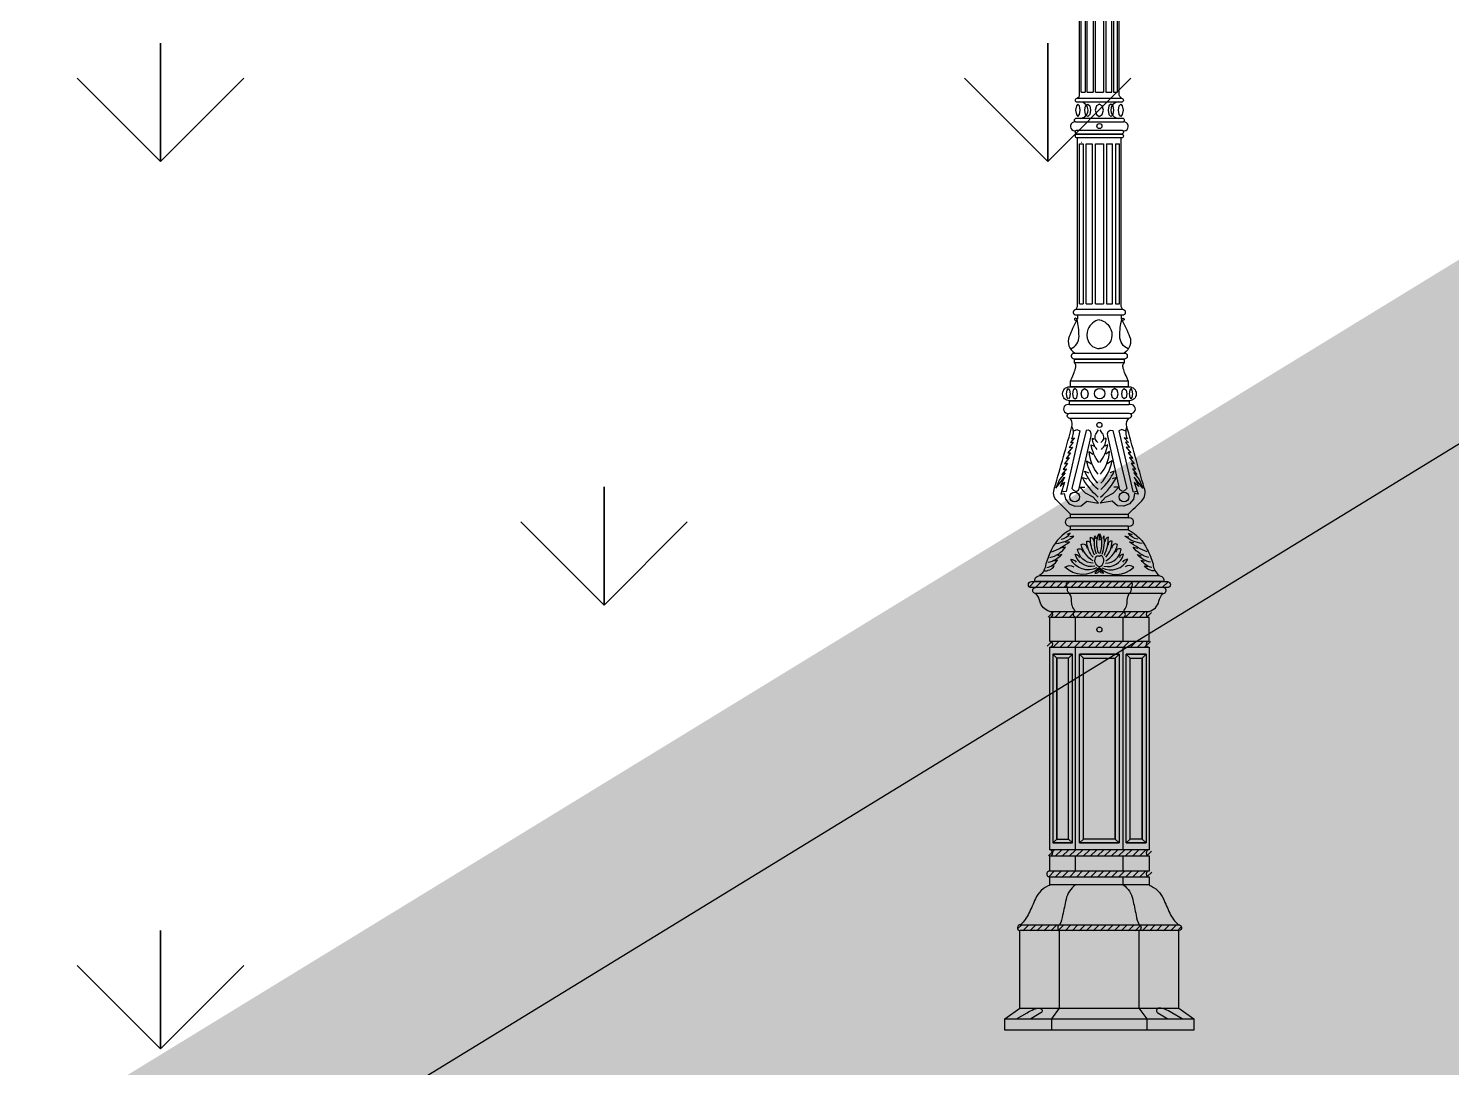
# Model space of a CAD drawing. Header units: millimetres. Extents: x 476643 to 477419, y 1110674 to 1111494.
# Drawn here: x 476936.95 to 476939.218, y 1111145.445 to 1111147.101 of the extents above; entities that cross this region are included whole.
import ezdxf

# ---------------------------------------------------------------- set-up
doc = ezdxf.new("R2010")
doc.units = ezdxf.units.MM
doc.header["$LTSCALE"] = 0.001
doc.header["$MEASUREMENT"] = 0
doc.layers.add('D-CONGTRINH', color=7, linetype='Continuous', lineweight=15)
for name, color, linetype in [('Net manh', 252, 'Continuous'), ('QH-text', 7, 'Continuous'), ('THIETBI', 33, 'Continuous')]:
    doc.layers.add(name, color=color, linetype=linetype)
pattern_1 = [(50, (0, 0), (3.586300913, -0.313760675), [0.375, -4.125]), (355, (0, 0), (-0.693756668, 3.760960669), [0.3, -3.3]), (100.4514, (0.299, -0.026), (2.892546909, 3.44719771), [0.31870095, -3.50571056]), (46.1842, (0, 1), (5.336205243, -0.827595072), [0.5625, -6.1875]), (96.6356, (0.4447, 0.931), (4.673313528, 4.870589355), [0.47805144, -5.258565]), (351.1842, (0, 1), (4.673309726, 4.870593005), [0.45, -4.95]), (21, (0.5, 0.75), (2.9845352606, -2.013094453), [0.375, -4.125]), (326, (0.5, 0.75), (1.21657666, 3.625750225), [0.3, -3.3]), (71.4514, (0.7487, 0.5822), (4.201113143, 1.612652484), [0.31870095, -3.50571056]), (37.5, (0, 0), (0.0607992766, 1.6644692692), [0, -3.26, 0, -3.35, 0, -3.3125]), (7.5, (0, 0), (1.3153476872, 1.9720585594), [0, -1.91, 0, -3.185, 0, -1.2625]), (327.5, (-1.115, 0), (2.6691121809, -0.1127743587), [0, -1.25, 0, -3.9, 0, -5.175]), (317.5, (-1.615, 0), (2.9159308467, 0.5005249117), [0, -1.625, 0, -2.59, 0, -3.675])]

# ---------------------------------------------------------------- blocks, each defined once
blk = doc.blocks.new('*X10')
at = {"color": 0}
for p, q in [((166.004, 31.654), (166.297, 31.947)), ((166.351, 31.647), (166.651, 31.947)), ((166.704, 31.647), (167.004, 31.947)), ((167.058, 31.647), (167.358, 31.947)), ((167.411, 31.647), (167.711, 31.947)), ((167.765, 31.647), (168.065, 31.947)), ((168.118, 31.647), (168.418, 31.947)), ((168.472, 31.647), (168.772, 31.947)), ((168.825, 31.647), (169.125, 31.947)), ((169.179, 31.647), (169.479, 31.947)), ((169.533, 31.647), (169.833, 31.947)), ((169.886, 31.647), (170.186, 31.947)), ((170.24, 31.647), (170.54, 31.947)), ((170.593, 31.647), (170.893, 31.947)), ((170.947, 31.647), (171.192, 31.892)), ((166.014, 30.603), (166.31, 30.899)), ((166.364, 30.599), (166.664, 30.899)), ((166.717, 30.599), (167.017, 30.899)), ((167.071, 30.599), (167.371, 30.899)), ((167.424, 30.599), (167.724, 30.899)), ((167.778, 30.599), (168.078, 30.899)), ((168.131, 30.599), (168.431, 30.899)), ((168.485, 30.599), (168.785, 30.899)), ((168.839, 30.599), (169.139, 30.899)), ((169.192, 30.599), (169.492, 30.899)), ((169.546, 30.599), (169.846, 30.899)), ((169.899, 30.599), (170.199, 30.899)), ((170.253, 30.599), (170.553, 30.899)), ((170.606, 30.599), (170.906, 30.899)), ((170.96, 30.599), (171.198, 30.837)), ((164.467, 27.996), (164.661, 28.189)), ((164.715, 27.889), (165.015, 28.189)), ((165.068, 27.889), (165.368, 28.189)), ((165.422, 27.889), (165.722, 28.189)), ((165.775, 27.889), (166.075, 28.189)), ((166.129, 27.889), (166.429, 28.189)), ((166.482, 27.889), (166.782, 28.189)), ((166.836, 27.889), (167.136, 28.189)), ((167.189, 27.889), (167.489, 28.189)), ((167.543, 27.889), (167.843, 28.189)), ((167.897, 27.889), (168.197, 28.189)), ((168.25, 27.889), (168.55, 28.189)), ((168.604, 27.889), (168.904, 28.189)), ((168.957, 27.889), (169.257, 28.189)), ((169.311, 27.889), (169.611, 28.189)), ((169.664, 27.889), (169.964, 28.189)), ((170.018, 27.889), (170.318, 28.189)), ((170.371, 27.889), (170.671, 28.189)), ((170.725, 27.889), (171.025, 28.189)), ((171.079, 27.889), (171.379, 28.189)), ((171.432, 27.889), (171.732, 28.189)), ((171.786, 27.889), (172.086, 28.189)), ((172.139, 27.889), (172.439, 28.189)), ((172.493, 27.889), (172.667, 28.063))]:
    blk.add_line(p, q, dxfattribs=at)
blk = doc.blocks.new('*X9')
at = {"color": 0}
for p, q in [((165.944, 42.2), (166.193, 42.449)), ((166.247, 42.149), (166.547, 42.449)), ((166.6, 42.149), (166.9, 42.449)), ((166.954, 42.149), (167.254, 42.449)), ((167.307, 42.149), (167.607, 42.449)), ((167.661, 42.149), (167.961, 42.449)), ((168.014, 42.149), (168.314, 42.449)), ((168.368, 42.149), (168.668, 42.449)), ((168.722, 42.149), (169.022, 42.449)), ((169.075, 42.149), (169.375, 42.449)), ((169.429, 42.149), (169.729, 42.449)), ((169.782, 42.149), (170.082, 42.449)), ((170.136, 42.149), (170.436, 42.449)), ((170.489, 42.149), (170.789, 42.449)), ((170.843, 42.149), (171.134, 42.441))]:
    blk.add_line(p, q, dxfattribs=at)
blk = doc.blocks.new('*X8')
at = {"color": 0}
for p, q in [((165.991, 43.662), (166.279, 43.949)), ((166.332, 43.649), (166.632, 43.949)), ((166.686, 43.649), (166.986, 43.949)), ((167.04, 43.649), (167.34, 43.949)), ((167.393, 43.649), (167.693, 43.949)), ((167.747, 43.649), (168.047, 43.949)), ((168.1, 43.649), (168.4, 43.949)), ((168.454, 43.649), (168.754, 43.949)), ((168.807, 43.649), (169.107, 43.949)), ((169.161, 43.649), (169.461, 43.949)), ((169.514, 43.649), (169.814, 43.949)), ((169.868, 43.649), (170.168, 43.949)), ((170.222, 43.649), (170.522, 43.949)), ((170.575, 43.649), (170.875, 43.949)), ((170.929, 43.649), (171.184, 43.905))]:
    blk.add_line(p, q, dxfattribs=at)
blk = doc.blocks.new('*X7')
at = {"color": 0}
for p, q in [((165.049, 45.194), (165.304, 45.449)), ((165.358, 45.149), (165.658, 45.449)), ((165.711, 45.149), (166.011, 45.449)), ((166.065, 45.149), (166.365, 45.449)), ((166.418, 45.149), (166.718, 45.449)), ((166.772, 45.149), (167.072, 45.449)), ((167.125, 45.149), (167.425, 45.449)), ((167.479, 45.149), (167.779, 45.449)), ((167.832, 45.149), (168.132, 45.449)), ((168.186, 45.149), (168.486, 45.449)), ((168.54, 45.149), (168.84, 45.449)), ((168.893, 45.149), (169.193, 45.449)), ((169.247, 45.149), (169.547, 45.449)), ((169.6, 45.149), (169.9, 45.449)), ((169.954, 45.149), (170.254, 45.449)), ((170.307, 45.149), (170.607, 45.449)), ((170.661, 45.149), (170.961, 45.449)), ((171.014, 45.149), (171.314, 45.449)), ((171.368, 45.149), (171.668, 45.449)), ((171.722, 45.149), (172.018, 45.446))]:
    blk.add_line(p, q, dxfattribs=at)
blk = doc.blocks.new('QFE')
at = {"layer": 'THIETBI', "color": 35, "lineweight": -2, "true_color": 0xa87038}
for p, q in [((7833832.6, 3939075.7), (7833838.9, 3939075.7)), ((7833841.9, 3939075.7), (7833851.4, 3939075.7)), ((7833855.2, 3939075.7), (7833867.9, 3939075.7)), ((7833871.7, 3939075.7), (7833881.2, 3939075.7)), ((7833884.2, 3939075.7), (7833890.5, 3939075.7)), ((7833829.6, 3938993.5), (7833835.9, 3938993.5)), ((7833840.7, 3938993.5), (7833850.2, 3938993.5)), ((7833855.2, 3938993.5), (7833867.9, 3938993.5)), ((7833872.9, 3938993.5), (7833882.4, 3938993.5)), ((7833887.2, 3938993.5), (7833893.6, 3938993.5)), ((7833829.6, 3938738.3), (7833835.9, 3938738.3)), ((7833840.7, 3938738.3), (7833850.2, 3938738.3)), ((7833855.2, 3938738.3), (7833867.9, 3938738.3)), ((7833872.9, 3938738.3), (7833882.4, 3938738.3)), ((7833887.2, 3938738.3), (7833893.6, 3938738.3)), ((7833962.7, 3938276.6), (7833760.5, 3938276.6)), ((7833782.4, 3938248.1), (7833940.8, 3938248.1)), ((7833940.8, 3938238.6), (7833782.4, 3938238.6)), ((7833782.4, 3938200.5), (7833940.8, 3938200.5))]:
    blk.add_line(p, q, dxfattribs=at)
for points in [[(7833826.4, 3939066), (7833829.1, 3939068.9, 0.187644), (7833829.9, 3939071.1), (7833829.9, 3939789.5, 0.191392)], [(7833832.6, 3939075.7), (7833832.6, 3939777.6, -0.408014)], [(7833838.9, 3939777.6), (7833838.9, 3939075.7, -0.408014)], [(7833841.9, 3939075.7), (7833841.9, 3939777.6, -0.408014)], [(7833851.4, 3939777.6), (7833851.4, 3939075.7, -0.408014)], [(7833855.2, 3939075.7), (7833855.2, 3939777.6, -0.408014)], [(7833867.9, 3939777.6), (7833867.9, 3939075.7, -0.408014)], [(7833871.7, 3939777.6), (7833871.7, 3939075.7, 0.408014)], [(7833881.2, 3939075.7), (7833881.2, 3939777.6, 0.408014)], [(7833884.2, 3939777.6), (7833884.2, 3939075.7, 0.408014)], [(7833890.5, 3939075.7), (7833890.5, 3939777.6, 0.408014)], [(7833896.7, 3939066), (7833894.1, 3939068.9, -0.187644), (7833893.3, 3939071.1), (7833893.3, 3939789.5, -0.191392)], [(7833829.6, 3938738.3), (7833829.6, 3938993.5, -0.39738)], [(7833832.4, 3938996), (7833833.1, 3938996, -0.414214)], [(7833835.9, 3938993.5), (7833835.9, 3938738.3, -0.405337)], [(7833840.7, 3938738.3), (7833840.7, 3938993.5, -0.397382)], [(7833850.2, 3938993.5), (7833850.2, 3938738.3, -0.405337)], [(7833855.2, 3938738.3), (7833855.2, 3938993.5, -0.397384)], [(7833867.9, 3938993.5), (7833867.9, 3938738.3, -0.405337)], [(7833872.9, 3938993.5), (7833872.9, 3938738.3, 0.405337)], [(7833882.4, 3938738.3), (7833882.4, 3938993.5, 0.397382)], [(7833887.2, 3938993.5), (7833887.2, 3938738.3, 0.405337)], [(7833893.6, 3938738.3), (7833893.6, 3938993.5, 0.39738)], [(7833826.7, 3938720.1), (7833826.7, 3938713.8), (7833823.6, 3938715.5), (7833822.1, 3938714.4), (7833821.9, 3938713), (7833822.9, 3938712.1), (7833825.1, 3938711.7, 0.024792), (7833813.4, 3938686.4, 0.368149), (7833822.2, 3938659.9, 1.659723)], [(7833815.8, 3938666.7, 0.305665), (7833829.1, 3938686.7, 0.057089), (7833825.8, 3938713.9, 4.325465)], [(7833861.6, 3938713.1, 0.244737), (7833843.3, 3938697.6, 0.201155), (7833843.5, 3938679.4, 0.287157), (7833861.6, 3938666.9, 0.981708)], [(7833861.6, 3938713.1, -0.244737), (7833879.8, 3938697.6, -0.201155), (7833879.7, 3938679.4, -0.287157), (7833861.6, 3938666.9, -0.981708)], [(7833907.4, 3938666.7, -0.305665), (7833894.1, 3938686.7, -0.057089), (7833897.3, 3938713.9, -4.325465)], [(7833896.4, 3938720.1), (7833896.4, 3938713.8), (7833899.5, 3938715.5), (7833901, 3938714.4), (7833901.3, 3938713), (7833900.2, 3938712.1), (7833898.1, 3938711.7, -0.024792), (7833909.8, 3938686.4, -0.368149), (7833900.9, 3938659.9, -1.659723)], [(7833815.6, 3938403.3, -0.006278), (7833794.1, 3938424.3, -0.309399), (7833790.2, 3938445, 0.003394), (7833818.3, 3938544.8, 0.198202), (7833814.7, 3938555.7, 2.128602)], [(7833907.5, 3938403.3, 0.006278), (7833929, 3938424.3, 0.309399), (7833933, 3938445, -0.003394), (7833904.8, 3938544.8, -0.198202), (7833908.4, 3938555.7, -2.128602)], [(7833817.8, 3938542.3, -0.238111), (7833817, 3938523.2), (7833822, 3938524.8), (7833815.4, 3938517.4), (7833820, 3938517.8), (7833813.6, 3938509.6), (7833818.7, 3938510.1), (7833811.2, 3938500.6), (7833815.6, 3938500.9), (7833808.5, 3938491.8), (7833813.5, 3938493.4), (7833806, 3938483.5), (7833810.7, 3938484.3), (7833804, 3938474.1), (7833809.1, 3938475.5), (7833801.8, 3938466.5), (7833806.9, 3938468.9), (7833798.2, 3938458.2), (7833792.3, 3938444.8), (7833806, 3938462.1), (7833798.8, 3938447.2), (7833806.1, 3938454.1), (7833800, 3938435.2), (7833805.6, 3938435.8), (7833807.5, 3938427.2), (7833813.6, 3938419.5), (7833822.6, 3938415.7), (7833832.6, 3938416.4), (7833841.4, 3938423.9), (7833860.3, 3938420.5), (7833851.8, 3938430), (7833839.6, 3938436.6), (7833830.4, 3938446), (7833838.5, 3938446.4)], [(7833859.2, 3938517.3, -0.435619), (7833857, 3938532.4), (7833860.3, 3938537.4)], [(7833905.4, 3938542.3, 0.238111), (7833906.1, 3938523.2), (7833901.1, 3938524.8), (7833907.8, 3938517.4), (7833903.1, 3938517.8), (7833909.5, 3938509.6), (7833904.4, 3938510.1), (7833911.9, 3938500.6), (7833907.5, 3938500.9), (7833914.6, 3938491.8), (7833909.6, 3938493.4), (7833917.2, 3938483.5), (7833912.4, 3938484.3), (7833919.2, 3938474.1), (7833914.1, 3938475.5), (7833921.3, 3938466.5), (7833916.3, 3938468.9), (7833925, 3938458.2), (7833930.8, 3938444.8), (7833917.2, 3938462.1), (7833924.4, 3938447.2), (7833917, 3938454.1), (7833923.1, 3938435.2), (7833917.6, 3938435.8), (7833915.7, 3938427.2), (7833909.5, 3938419.5), (7833900.6, 3938415.7), (7833890.6, 3938416.4), (7833881.7, 3938423.9), (7833862.8, 3938420.5), (7833871.4, 3938430), (7833883.5, 3938436.6), (7833892.7, 3938446), (7833884.7, 3938446.4)], [(7833864, 3938517.3, 0.435619), (7833866.2, 3938532.4), (7833862.8, 3938537.4)], [(7833859.7, 3938466.9, -0.158359), (7833845.2, 3938503.2), (7833851.1, 3938498.8)], [(7833860.7, 3938485.3, -0.113579), (7833848.3, 3938513.8), (7833853.1, 3938511.6)], [(7833858.2, 3938506.3, -0.197711), (7833850.5, 3938524.2), (7833853.3, 3938522.9)], [(7833862.4, 3938485.3, 0.113579), (7833874.8, 3938513.8), (7833870, 3938511.6)], [(7833863.5, 3938466.9, 0.158359), (7833877.9, 3938503.2), (7833872, 3938498.8)], [(7833865, 3938506.3, 0.197711), (7833872.6, 3938524.2), (7833869.8, 3938522.9)], [(7833859, 3938452.3, -0.133438), (7833841.2, 3938488.2), (7833849.2, 3938483.5)], [(7833864.1, 3938452.3, 0.133438), (7833881.9, 3938488.2), (7833874, 3938483.5)], [(7833859.7, 3938430.4, -0.101434), (7833834.6, 3938461.8), (7833841.3, 3938459.3)], [(7833859.4, 3938442.5, -0.105973), (7833837.9, 3938471.6), (7833844.9, 3938468.9)], [(7833863.5, 3938430.4, 0.101434), (7833888.6, 3938461.8), (7833881.8, 3938459.3)], [(7833863.8, 3938442.5, 0.105973), (7833885.3, 3938471.6), (7833878.2, 3938468.9)], [(7833815.6, 3938377.9, 0.167618), (7833785.3, 3938347, 0.032906), (7833776.1, 3938323.7, -0.214114), (7833766.2, 3938305.1, -1.743054)], [(7833793.3, 3938356.5, 0.152151), (7833821, 3938368.3), (7833814.6, 3938366.9)], [(7833800.5, 3938363.5, 0.250103), (7833814.9, 3938372.7), (7833809.4, 3938370.9)], [(7833857.2, 3938339.2, -0.123987), (7833854.1, 3938368.6, -0.347342), (7833855.6, 3938363.1, -1.412552)], [(7833860.7, 3938340.4, -0.198634), (7833860.6, 3938371.8, -0.090217), (7833860.9, 3938361.8, -1.790962)], [(7833862.4, 3938340.4, 0.198634), (7833862.5, 3938371.8, 0.090217), (7833862.2, 3938361.8, 1.790962)], [(7833866, 3938339.2, 0.123987), (7833869, 3938368.6, 0.347342), (7833867.6, 3938363.1, 1.412552)], [(7833929.9, 3938356.5, -0.152151), (7833902.2, 3938368.3), (7833908.5, 3938366.9)], [(7833907.5, 3938377.9, -0.167618), (7833937.9, 3938347, -0.032906), (7833947.1, 3938323.7, 0.214114), (7833956.9, 3938305.1, 1.743054)], [(7833922.6, 3938363.5, -0.250103), (7833908.2, 3938372.7), (7833913.8, 3938370.9)], [(7833782.8, 3938333.8, 0.172366), (7833807.8, 3938350.6), (7833800.2, 3938348.7)], [(7833785.6, 3938343.3, 0.075726), (7833813.8, 3938358.8), (7833806.8, 3938358.2)], [(7833851.8, 3938324.9, -0.368513), (7833826.8, 3938347.4, -0.560259), (7833835.4, 3938342.3, 0.303153)], [(7833851.5, 3938328.6, -0.215429), (7833832.7, 3938354.8, -0.607576), (7833841.7, 3938349, -1.335537)], [(7833851.5, 3938334.6, -0.180646), (7833841.3, 3938360.1, -0.542127), (7833847.5, 3938353.9, -0.362562)], [(7833853.6, 3938337.9, -0.109323), (7833847.2, 3938366.3, -0.418789), (7833852.4, 3938359.4, 0.240775)], [(7833869.5, 3938337.9, 0.109323), (7833875.9, 3938366.3, 0.418789), (7833870.8, 3938359.4, -0.240775)], [(7833871.3, 3938324.9, 0.368513), (7833896.4, 3938347.4, 0.560259), (7833887.8, 3938342.3, -0.303153)], [(7833871.6, 3938334.6, 0.180646), (7833881.8, 3938360.1, 0.542127), (7833875.6, 3938353.9, 0.362562)], [(7833871.7, 3938328.6, 0.215429), (7833890.4, 3938354.8, 0.607576), (7833881.4, 3938349, 1.335537)], [(7833937.6, 3938343.3, -0.075726), (7833909.4, 3938358.8), (7833916.3, 3938358.2)], [(7833940.4, 3938333.8, -0.172366), (7833915.3, 3938350.6), (7833922.9, 3938348.7)], [(7833778, 3938318, 0.174222), (7833794.9, 3938329.6), (7833790.1, 3938328.1)], [(7833780.1, 3938326.5, 0.145668), (7833801.6, 3938338.8), (7833794.8, 3938336.8)], [(7833861.4, 3938317.4, -0.404126), (7833806.7, 3938318.7, -0.305996), (7833820.6, 3938319.2, 0.285229)], [(7833857.7, 3938317.4, -0.400946), (7833816, 3938331.2, -0.234213), (7833824.7, 3938326.6, 0.200953)], [(7833854.4, 3938320.1, -0.407124), (7833823.2, 3938339.1, -0.416671), (7833829.4, 3938334.2, 0.318958)], [(7833861.6, 3938319.1, -0.517188), (7833856.7, 3938335.7, -0.484972), (7833861.5, 3938335.7, -0.346827)], [(7833861.5, 3938319.1, 0.517188), (7833866.4, 3938335.7, 0.484972), (7833861.6, 3938335.7, 0.346827)], [(7833861.7, 3938317.4, 0.404126), (7833916.4, 3938318.7, 0.305996), (7833902.6, 3938319.2, -0.285229)], [(7833865.4, 3938317.4, 0.400946), (7833907.1, 3938331.2, 0.234213), (7833898.4, 3938326.6, -0.200953)], [(7833868.8, 3938320.1, 0.407124), (7833900, 3938339.1, 0.416671), (7833893.7, 3938334.2, -0.318958)], [(7833943, 3938326.5, -0.145668), (7833921.6, 3938338.8), (7833928.3, 3938336.8)], [(7833945.1, 3938318, -0.174222), (7833928.3, 3938329.6), (7833933, 3938328.1)], [(7833772.8, 3938312.9, 0.282541), (7833789.7, 3938320.8), (7833784.5, 3938319.6)], [(7833861.6, 3938315.3, 0.068073), (7833854.3, 3938308.9, 0.37719), (7833861.5, 3938313, 1.399368)], [(7833861.6, 3938315.3, -0.068073), (7833868.8, 3938308.9, -0.37719), (7833861.6, 3938313, -1.399368)], [(7833950.4, 3938312.9, -0.282541), (7833933.5, 3938320.8), (7833938.7, 3938319.6)], [(7833969.9, 3938286.1), (7833753.2, 3938286.1, -1), (7833753.2, 3938295.6)], [(7833753.2, 3938295.6), (7833969.9, 3938295.6, -1), (7833969.9, 3938286.1)], [(7833782.4, 3938248.1, -0.282818), (7833766.7, 3938264.4, 0.129642), (7833760.5, 3938276.6, -1.004684), (7833759.6, 3938286.1, -5.478673)], [(7833823.6, 3938238.6, -0.714908), (7833823.4, 3938248.1, -0.188263), (7833817.1, 3938266, 0.161964), (7833814, 3938276.6, -0.364497), (7833811.3, 3938286.4, -0.467212), (7833810.6, 3938295.2, -2.355802)], [(7833899.6, 3938238.6, 0.714908), (7833899.8, 3938248.1, 0.188263), (7833906, 3938266, -0.161964), (7833909.2, 3938276.6, 0.364497), (7833911.9, 3938286.4, 0.467212), (7833912.5, 3938295.2, 2.355802)], [(7833940.8, 3938248.1, 0.282818), (7833956.5, 3938264.4, -0.129642), (7833962.7, 3938276.6, 1.004684), (7833963.6, 3938286.1, 5.478673)], [(7833782.5, 3937812, 0.199157), (7833759.6, 3937790, -0.004904), (7833749.3, 3937767.1, -0.098047), (7833735.8, 3937748.8, 0.960962), (7833734.9, 3937739.3)], [(7833823.6, 3937812.1, 0.188958), (7833808.4, 3937789.1, -0.000771), (7833803, 3937763.9, -0.09235), (7833798.2, 3937748.8, 0.648771), (7833798.2, 3937739.3)], [(7833899.6, 3937812.1, -0.188958), (7833914.8, 3937789.1, 0.000771), (7833920.1, 3937763.9, 0.09235), (7833925, 3937748.8, -0.648771), (7833924.9, 3937739.3)], [(7833940.7, 3937812, -0.199157), (7833963.6, 3937790, 0.004904), (7833973.8, 3937767.1, 0.098047), (7833987.4, 3937748.8, -0.960962), (7833988.3, 3937739.3)], [(7833735.5, 3937748.8), (7833987.7, 3937748.8, -0.414214)], [(7833987.7, 3937739.3), (7833735.5, 3937739.3, -0.414214)], [(7833729.4, 3937598.6), (7833746.2, 3937608.4, -0.064446), (7833757.2, 3937613.9, -0.116881), (7833765.6, 3937615.7, -0.366571), (7833770.6, 3937612.3, -0.228334), (7833768.3, 3937608.2), (7833752.5, 3937598.6)], [(7833993.7, 3937598.6), (7833976.9, 3937608.4, 0.064446), (7833966, 3937613.9, 0.116881), (7833957.5, 3937615.7, 0.366571), (7833952.5, 3937612.3, 0.228334), (7833954.8, 3937608.2), (7833970.7, 3937598.6)]]:
    blk.add_lwpolyline(points, format="xyb", dxfattribs=at)
for points in [[(7833826.4, 3939066), (7833896.7, 3939066, -1), (7833896.7, 3939059.7), (7833826.4, 3939059.7, -1)], [(7833825.1, 3939034.4), (7833898, 3939034.4, -1), (7833898, 3939027.8), (7833825.1, 3939027.8, -1)], [(7833826.4, 3939015.3), (7833896.7, 3939015.3, -1), (7833896.7, 3939009), (7833826.4, 3939009, -1)], [(7833826.4, 3939009), (7833896.7, 3939009, -1), (7833896.7, 3939002.7), (7833826.4, 3939002.7, -1)], [(7833898.6, 3938720.1), (7833824.5, 3938720.1, -0.414214), (7833820.4, 3938724.2), (7833820.4, 3938725.5, -0.414214), (7833824.5, 3938729.6), (7833898.6, 3938729.6, -0.414214), (7833902.8, 3938725.5), (7833902.8, 3938724.2, -0.414214)], [(7833901.8, 3938650.4), (7833821.3, 3938650.4, -0.414214), (7833817.2, 3938654.5), (7833817.2, 3938655.8, -0.414214), (7833821.3, 3938659.9), (7833901.8, 3938659.9, -0.414214), (7833905.9, 3938655.8), (7833905.9, 3938654.5, -0.414214)], [(7833909.4, 3938583.9), (7833813.7, 3938583.9, -0.414214), (7833803, 3938594.6), (7833803, 3938595.3, -0.414214), (7833813.7, 3938606), (7833909.4, 3938606, -0.414214), (7833920.2, 3938595.3), (7833920.2, 3938594.6, -0.414214)], [(7833814.6, 3938564.1), (7833908.5, 3938564.1, -1), (7833908.5, 3938555.7), (7833814.6, 3938555.7, -1)], [(7833758.6, 3938295.6), (7833758.6, 3938297.2, -0.414214), (7833766.5, 3938305.1), (7833956.6, 3938305.1, -0.414214), (7833964.5, 3938297.2), (7833964.5, 3938295.6)]]:
    blk.add_lwpolyline(points, format="xyb", close=True, dxfattribs=at)
for points in [[(7833827.4, 3939037.1), (7833829.6, 3939039.9), (7833830.9, 3939046.9), (7833829.6, 3939053.8), (7833827.3, 3939056.7), (7833825, 3939053.8), (7833823.7, 3939046.9), (7833825, 3939039.9), (7833827.2, 3939037.1)], [(7833842.8, 3939037.1), (7833839.6, 3939039.9), (7833838.3, 3939046.9), (7833839.6, 3939053.8), (7833842.9, 3939056.7), (7833846.3, 3939053.8), (7833847.6, 3939046.9), (7833846.3, 3939039.9), (7833843, 3939037.1)], [(7833861.5, 3939056.7), (7833856.7, 3939053.8), (7833854.8, 3939046.9), (7833856.7, 3939039.9), (7833861.4, 3939037.1), (7833866.1, 3939039.9), (7833868.1, 3939046.9), (7833866.1, 3939053.8), (7833861.3, 3939056.7)], [(7833880.1, 3939037.1), (7833883.3, 3939039.9), (7833884.6, 3939046.9), (7833883.3, 3939053.8), (7833880, 3939056.7), (7833876.6, 3939053.8), (7833875.3, 3939046.9), (7833876.6, 3939039.9), (7833879.9, 3939037.1)], [(7833895.5, 3939037.1), (7833893.2, 3939039.9), (7833891.9, 3939046.9), (7833893.2, 3939053.8), (7833895.6, 3939056.7), (7833897.9, 3939053.8), (7833899.2, 3939046.9), (7833897.9, 3939039.9), (7833895.6, 3939037.1)], [(7833824.5, 3938729.6), (7833826.7, 3938734), (7833826.7, 3939002.7)], [(7833898.6, 3938729.6), (7833896.4, 3938734), (7833896.4, 3939002.7)], [(7833815.6, 3938615.5), (7833817.5, 3938619.8), (7833819.1, 3938623.5), (7833820.3, 3938626.5), (7833821.3, 3938629.1), (7833822.1, 3938631.2), (7833822.7, 3938632.9), (7833823.1, 3938634.3), (7833823.4, 3938635.5), (7833823.7, 3938636.5), (7833823.9, 3938637.3), (7833824, 3938638.1), (7833824.1, 3938638.7), (7833824.1, 3938639.2), (7833824.1, 3938639.7), (7833824.1, 3938640.1), (7833824, 3938640.5), (7833824, 3938640.9), (7833823.8, 3938641.4), (7833823.7, 3938641.8), (7833823.5, 3938642.2), (7833823.2, 3938642.7), (7833822.9, 3938643.1), (7833822.5, 3938643.6), (7833822, 3938644.1)], [(7833907.5, 3938615.5), (7833905.6, 3938619.8), (7833904.1, 3938623.5), (7833902.8, 3938626.5), (7833901.8, 3938629.1), (7833901.1, 3938631.2), (7833900.5, 3938632.9), (7833900, 3938634.3), (7833899.7, 3938635.5), (7833899.4, 3938636.5), (7833899.2, 3938637.3), (7833899.1, 3938638.1), (7833899, 3938638.7), (7833899, 3938639.2), (7833899, 3938639.7), (7833899, 3938640.1), (7833899.1, 3938640.5), (7833899.2, 3938640.9), (7833899.3, 3938641.4), (7833899.5, 3938641.8), (7833899.7, 3938642.2), (7833899.9, 3938642.7), (7833900.3, 3938643.1), (7833900.7, 3938643.6), (7833901.2, 3938644.1)], [(7833811.9, 3938586.7), (7833810.1, 3938589.1), (7833809, 3938594.9), (7833810.1, 3938600.8), (7833812, 3938603.3), (7833814, 3938600.8), (7833815.1, 3938594.9), (7833814, 3938589.1), (7833812.1, 3938586.7)], [(7833822.8, 3938586.7), (7833825.6, 3938589.1), (7833826.7, 3938594.9), (7833825.6, 3938600.8), (7833822.7, 3938603.3), (7833819.9, 3938600.8), (7833818.8, 3938594.9), (7833819.9, 3938589.1), (7833822.7, 3938586.7)], [(7833837.9, 3938603.3), (7833841.9, 3938600.8), (7833843.6, 3938594.9), (7833841.9, 3938589.1), (7833838, 3938586.7), (7833834, 3938589.1), (7833832.3, 3938594.9), (7833834, 3938600.8), (7833838, 3938603.3)], [(7833886.1, 3938603.3), (7833882, 3938600.8), (7833880.4, 3938594.9), (7833882, 3938589.1), (7833886, 3938586.7), (7833890, 3938589.1), (7833891.6, 3938594.9), (7833890, 3938600.8), (7833885.9, 3938603.3)], [(7833901.1, 3938586.7), (7833898.4, 3938589.1), (7833897.3, 3938594.9), (7833898.4, 3938600.8), (7833901.2, 3938603.3), (7833904.1, 3938600.8), (7833905.2, 3938594.9), (7833904.1, 3938589.1), (7833901.3, 3938586.7)], [(7833912, 3938586.7), (7833913.9, 3938589.1), (7833915, 3938594.9), (7833913.9, 3938600.8), (7833911.9, 3938603.3), (7833910, 3938600.8), (7833908.9, 3938594.9), (7833910, 3938589.1), (7833911.8, 3938586.7)], [(7833819.7, 3938535.2), (7833825.7, 3938537.9), (7833830.3, 3938535.9), (7833808.4, 3938439.2), (7833805.1, 3938438.5), (7833801.1, 3938440.5)], [(7833903.5, 3938535.2), (7833897.5, 3938537.9), (7833892.8, 3938535.9), (7833914.7, 3938439.2), (7833918, 3938438.5), (7833922, 3938440.5)], [(7833782.4, 3938200.5), (7833782.4, 3938238.6)], [(7833823.6, 3938200.5), (7833823.6, 3938238.6)], [(7833899.6, 3938200.5), (7833899.6, 3938238.6)], [(7833940.8, 3938200.5), (7833940.8, 3938238.6)], [(7833823.6, 3937867.9), (7833823.6, 3938191)], [(7833899.6, 3937867.9), (7833899.6, 3938191)], [(7833812.5, 3937885.3), (7833818.8, 3937879), (7833787.1, 3937879), (7833793.5, 3937885.3), (7833793.5, 3938173.6), (7833787.1, 3938179.9), (7833818.8, 3938179.9), (7833812.5, 3938173.6)], [(7833836.2, 3937885.3), (7833829.9, 3937879), (7833893.3, 3937879), (7833886.9, 3937885.3), (7833886.9, 3938173.6), (7833893.3, 3938179.9), (7833829.9, 3938179.9), (7833836.2, 3938173.6)], [(7833910.7, 3937885.3), (7833904.3, 3937879), (7833936, 3937879), (7833929.7, 3937885.3), (7833929.7, 3938173.6), (7833936, 3938179.9), (7833904.3, 3938179.9), (7833910.7, 3938173.6)], [(7833823.6, 3937834.3), (7833823.6, 3937858.4)], [(7833899.6, 3937834.3), (7833899.6, 3937858.4)], [(7833899.6, 3937812.1), (7833899.6, 3937824.8)], [(7833734.9, 3937615.7), (7833734.9, 3937739.3)], [(7833785.5, 3937580.9), (7833785.5, 3937598.6), (7833798.2, 3937615.7), (7833798.2, 3937739.3)], [(7833937.6, 3937580.9), (7833937.6, 3937598.6), (7833924.9, 3937615.7), (7833924.9, 3937739.3)], [(7833988.3, 3937615.7), (7833988.3, 3937739.3)], [(7833711.1, 3937598.6), (7833734.9, 3937615.7), (7833988.3, 3937615.7), (7834012.1, 3937598.6)]]:
    blk.add_lwpolyline(points, dxfattribs=at)
for points in [[(7833901.2, 3938644.1), (7833822, 3938644.1), (7833822, 3938650.4), (7833901.2, 3938650.4)], [(7833907.5, 3938606), (7833815.6, 3938606), (7833815.6, 3938615.5), (7833907.5, 3938615.5)], [(7833909.1, 3938577.5), (7833814.1, 3938577.5), (7833814.1, 3938583.9), (7833909.1, 3938583.9)], [(7833848.5, 3938531.3), (7833847.5, 3938534.6), (7833844.2, 3938537.2), (7833840.3, 3938536.6), (7833817.7, 3938443.8), (7833820.4, 3938441.1), (7833824.3, 3938439.2), (7833829, 3938441.8), (7833848.2, 3938527.9)], [(7833874.7, 3938531.3), (7833875.6, 3938534.6), (7833878.9, 3938537.2), (7833882.9, 3938536.6), (7833905.4, 3938443.8), (7833902.8, 3938441.1), (7833898.8, 3938439.2), (7833894.2, 3938441.8), (7833874.9, 3938527.9)], [(7833907.5, 3938397), (7833815.6, 3938397), (7833815.6, 3938403.3), (7833907.5, 3938403.3)], [(7833907.5, 3938397), (7833815.6, 3938397), (7833815.6, 3938403.3), (7833907.5, 3938403.3)], [(7833907.5, 3938377.9), (7833815.6, 3938377.9), (7833815.6, 3938384.3), (7833907.5, 3938384.3)], [(7833907.5, 3938377.9), (7833815.6, 3938377.9), (7833815.6, 3938384.3), (7833907.5, 3938384.3)], [(7833907.5, 3938377.9), (7833815.6, 3938377.9), (7833815.6, 3938384.3), (7833907.5, 3938384.3)], [(7833940.8, 3937867.9), (7833782.4, 3937867.9), (7833782.4, 3938191), (7833940.8, 3938191)], [(7833787.1, 3937879), (7833818.8, 3937879), (7833818.8, 3938179.9), (7833787.1, 3938179.9)], [(7833793.5, 3937885.3), (7833812.5, 3937885.3), (7833812.5, 3938173.6), (7833793.5, 3938173.6)], [(7833893.3, 3937879), (7833829.9, 3937879), (7833829.9, 3938179.9), (7833893.3, 3938179.9)], [(7833886.9, 3937885.3), (7833836.2, 3937885.3), (7833836.2, 3938173.6), (7833886.9, 3938173.6)], [(7833936, 3937879), (7833904.3, 3937879), (7833904.3, 3938179.9), (7833936, 3938179.9)], [(7833929.7, 3937885.3), (7833910.7, 3937885.3), (7833910.7, 3938173.6), (7833929.7, 3938173.6)], [(7833940.8, 3937834.3), (7833782.4, 3937834.3), (7833782.4, 3937858.4), (7833940.8, 3937858.4)], [(7833940.8, 3937812.1), (7833782.4, 3937812.1), (7833782.4, 3937824.8), (7833940.8, 3937824.8)], [(7834012.1, 3937580.9), (7833711.1, 3937580.9), (7833711.1, 3937598.6), (7834012.1, 3937598.6)]]:
    blk.add_lwpolyline(points, close=True, dxfattribs=at)
for centre, radius in [((7833861.6, 3939021.7), 3.96), ((7833862, 3938595.3), 8.28), ((7833861.6, 3938545.3), 3.96), ((7833822.3, 3938430.5), 7.73), ((7833900.8, 3938430.5), 7.73), ((7833861.6, 3938219.1), 3.96)]:
    blk.add_circle(centre, radius, dxfattribs=at)
for centre, radius, start, end in [((7833830.3, 3939047.1), 13.2, 107.1406, 253.629), ((7833892.8, 3939047.1), 13.2, 286.371, 72.8594), ((7833822.6, 3939021.2), 7.03, 302.9929, 68.5975), ((7833900.6, 3939021.2), 7.03, 111.4025, 237.0071), ((7833811.6, 3938570.7), 7.26, 294.8822, 70.0374), ((7833911.6, 3938570.7), 7.26, 109.9626, 245.1178), ((7833813.8, 3938390.6), 6.6, 286.2602, 73.7398), ((7833909.4, 3938390.6), 6.6, 106.2602, 253.7398), ((7833782.4, 3938243.3), 4.75, 90, 270), ((7833940.8, 3938243.3), 4.75, 270, 90), ((7833782.4, 3938195.8), 4.75, 90, 270), ((7833940.8, 3938195.8), 4.75, 270, 90), ((7833782.4, 3937863.1), 4.75, 90, 270), ((7833940.8, 3937863.1), 4.75, 270, 90), ((7833782.4, 3937829.6), 4.75, 89.9423, 270.0577), ((7833940.8, 3937829.6), 4.75, 270, 90)]:
    blk.add_arc(centre, radius, start, end, dxfattribs=at)
at = {"layer": 'THIETBI', "color": 35, "lineweight": -2, "true_color": 0xa87038, "xscale": 31.6800000006333, "yscale": 31.68000000016764, "zscale": 31.68000000033135}
for name in ['*X7', '*X8', '*X9', '*X10']:
    blk.add_blockref(name, (7828521.4, 3936855.7), dxfattribs=at)
blk = doc.blocks.new('fff')
blk.add_lwpolyline([(476925.0929, 1111163.577), (476936.028, 1111144.4789), (476940.2943, 1111147.0912), (476929.3591, 1111166.1896), (476925.0929, 1111163.577)])
at = {"linetype": 'ByBlock', "xscale": 0.0009999999892897904, "yscale": 0.0009999999310821295, "zscale": 0.001}
blk.add_blockref('QFE', (469104.7956, 1107207.9244), dxfattribs=at)

msp = doc.modelspace()

# ---------------------------------------------------------------- hatches: boundary and pattern name
at = {"layer": 'Net manh', "lineweight": 35}
h = msp.add_hatch(dxfattribs=at)
h.set_pattern_fill('AR-CONC', color=256, scale=0.5, style=0)
h.set_pattern_definition(pattern_1)
h.paths.add_polyline_path([(476992.124, 1111278.6991), (477030.4162, 1111301.5061), (477049.4278, 1111271.6805), (477053.9507, 1111274.2899), (477054.992, 1111272.6727), (477057.7715, 1111274.3261), (477036.9439, 1111305.5508), (477036.7871, 1111305.4566), (477040.9706, 1111298.8709), (477035.0335, 1111295.3044), (477030.85, 1111301.8901), (477036.9439, 1111305.5508), (477031.4593, 1111313.7734), (477024.2618, 1111315.6012), (476982.9279, 1111293.8106), (476991.5182, 1111278.36), (476987.3381, 1111273.5437), (476978.0539, 1111289.9629), (476976.5243, 1111292.3853), (476968.713, 1111281.1314), (476975.2731, 1111270.2287), (476976.71, 1111267.8699), (476978.5947, 1111269.735), (476980.5231, 1111269.2155), (476983.8957, 1111271.4244), (476999.5749, 1111247.1306), (476955.1063, 1111217.5728), (476941.425, 1111240.1442), (476945.0196, 1111241.9149), (476943.9035, 1111243.751), (476947.4515, 1111245.5665), (476946.4177, 1111247.3037), (476950.1322, 1111249.7446), (476951.1323, 1111248.1174), (476960.9993, 1111254.0432), (476960.163, 1111255.3936), (476967.0818, 1111259.4449), (476965.5652, 1111261.944), (476972.5709, 1111266.1954), (476971.5525, 1111267.8839), (476965.9946, 1111277.215), (476937.4106, 1111236.0337, 0.042237), (476936.6148, 1111234.5939), (476939.3312, 1111230.0958), (476935.9752, 1111226.5813), (476935.9101, 1111223.8886), (476936.4401, 1111219.9427), (476940.2894, 1111220.9274), (476940.4761, 1111217.4662), (476946.8159, 1111207.7273), (476943.4292, 1111205.7859), (476944.7596, 1111203.4488), (476948.1463, 1111205.5192), (476954.9524, 1111194.1082), (476951.3403, 1111191.9878), (476952.896, 1111189.2814), (476956.5259, 1111191.4569), (476959.0712, 1111187.0403), (476955.4086, 1111184.9104), (476956.757, 1111182.5647), (476959.9092, 1111184.4396), (476963.2765, 1111178.7782), (476967.4255, 1111176.0569), (476972.1928, 1111176.7521), (476973.3783, 1111174.7963), (476966.1382, 1111170.9956), (476963.3039, 1111171.475), (476985.034, 1111134.1639), (476993.6583, 1111138.634), (476996.7715, 1111140.4498), (476989.5495, 1111152.7458), (476986.7059, 1111151.1033), (476982.7534, 1111157.946), (476985.5355, 1111159.58), (476978.3075, 1111171.8862), (477011.5732, 1111191.3513), (477017.6754, 1111195.1589), (477016.7822, 1111196.6565), (477025.4535, 1111202.0124), (477045.9914, 1111167.5778), (477037.3201, 1111162.2219), (477042.6914, 1111165.3045), (477046.1256, 1111167.3528), (477050.2224, 1111160.5537), (477046.7962, 1111158.4899), (477044.2394, 1111162.7345), (477038.9583, 1111159.4768), (477037.3201, 1111162.2219), (477036.4346, 1111163.7065), (477031.8926, 1111161.0484), (477046.2047, 1111137.4191), (477059.4329, 1111144.8071), (477069.0196, 1111150.1613)])
h.paths.add_polyline_path([(477023.5215, 1111207.2866), (477013.619, 1111201.3442), (477012.1569, 1111203.7806), (477006.064, 1111213.9692), (476996.5737, 1111229.8389), (477008.107, 1111236.7701), (477018.6959, 1111219.0632), (477017.0464, 1111218.0768)], flags=16)
h.paths.add_polyline_path([(477010.6485, 1111205.4804), (476975.1123, 1111184.1555), (476960.6382, 1111208.0954), (476996.1831, 1111229.5858), (477010.6425, 1111205.4904)], flags=16)
h.paths.add_polyline_path([(476994.2843, 1111230.3236), (476987.4243, 1111226.1759), (476985.7216, 1111229.1452), (476992.5816, 1111233.2929)], flags=16)
h.paths.add_polyline_path([(476992.0737, 1111234.1569), (476985.2154, 1111229.9905), (476983.4569, 1111233.0478), (476990.3209, 1111237.184)], flags=16)
h.paths.add_polyline_path([(476981.5715, 1111222.5407), (476978.586, 1111220.8126), (476977.7469, 1111222.1695, 0.295539), (476978.3981, 1111224.7343), (476979.7865, 1111225.5562)], flags=16)
h.paths.add_polyline_path([(476977.7091, 1111220.2766), (476974.7113, 1111218.4139), (476972.9398, 1111221.4931), (476974.3196, 1111222.287, 0.295318), (476976.8873, 1111221.6542)], flags=16)
h.paths.add_polyline_path([(476979.2565, 1111226.4515), (476977.8619, 1111225.626, 0.280277), (476975.4218, 1111226.2945), (476974.5681, 1111227.6559), (476977.4673, 1111229.474)], flags=16)
h.paths.add_polyline_path([(476973.7905, 1111223.1638), (476972.4189, 1111222.2906), (476970.601, 1111225.131), (476973.7008, 1111227.112), (476974.4807, 1111225.7786, 0.30333)], flags=16)
h.paths.add_polyline_path([(476968.7693, 1111214.902), (476961.9528, 1111210.7594), (476960.1588, 1111213.7224), (476966.9752, 1111217.8651)], flags=16)
h.paths.add_polyline_path([(476966.4087, 1111218.6729), (476959.5922, 1111214.5303), (476957.7361, 1111217.5237), (476964.5526, 1111221.6663)], flags=16)
h = msp.add_hatch(dxfattribs=at)
h.set_pattern_fill('AR-CONC', color=256, scale=0.5, style=0)
h.set_pattern_definition(pattern_1)
h.paths.add_polyline_path([(476919.6775, 1111195.1323), (476905.2698, 1111199.6203), (476881.2217, 1111180.9885), (476884.0143, 1111178.4211), (476902.2557, 1111190.4092), (476906.8599, 1111192.7687), (476911.0019, 1111193.1851), (476915.0475, 1111192.4949), (476920.5167, 1111187.8336), (476931.7216, 1111168.994), (476941.9726, 1111151.6648), (476953.3893, 1111131.3661), (476950.7745, 1111129.8955), (476939.3738, 1111150.1656), (476929.1414, 1111167.4636), (476921.5325, 1111180.2567), (476921.3651, 1111180.1416), (476928.6097, 1111167.4889), (476924.3434, 1111164.8766), (476917.2308, 1111177.2989), (476921.5325, 1111180.2567), (476918.1923, 1111185.8728), (476913.7296, 1111189.6764), (476910.8978, 1111190.1595), (476907.7238, 1111189.8404), (476903.8625, 1111187.8617), (476886.6232, 1111176.5327), (476920.6031, 1111118.895), (476910.9302, 1111113.0438), (476881.3172, 1111164.8823), (476878.227, 1111169.2172), (476828.8709, 1111130.1092), (476827.0078, 1111132.4606), (476876.4833, 1111171.6632), (476875.8499, 1111172.5516), (476873.9471, 1111174.7578), (476815.2574, 1111128.2548), (476815.4015, 1111128.0637), (476820.1927, 1111131.6754), (476824.768, 1111125.606), (476819.9769, 1111121.9942), (476815.2574, 1111128.2548), (476807.4918, 1111122.1017), (476804.7331, 1111107.3679), (476808.1522, 1111109.4439), (476812.3042, 1111102.6057), (476808.8851, 1111100.5297), (476817.6964, 1111084.5967), (476828.1972, 1111067.5752), (476854.9226, 1111021.8728), (476859.9686, 1111013.191), (476861.5477, 1111014.3324), (476860.3591, 1111015.9768), (476861.6988, 1111016.8163), (476866.7768, 1111009.791), (476863.5926, 1111008.0223), (476874.6829, 1110988.8198), (476875.2504, 1110989.1417), (476870.8429, 1110996.4613), (476875.3358, 1110999.1316), (476880.2065, 1110991.9527), (476883.1849, 1110993.083), (476871.5159, 1111012.1058), (476873.4312, 1111013.2807), (476877.4579, 1111006.5898), (476879.9217, 1111007.6115), (476881.2487, 1111005.5627), (476896.2249, 1111014.1223), (476895.0061, 1111016.2653), (476897.1885, 1111017.7806), (476893.4063, 1111024.7632), (476895.6453, 1111025.976), (476908.9622, 1111002.8651), (476917.7914, 1111006.2157), (476936.102, 1111017.4491), (476998.7471, 1111051.4591), (476995.6798, 1111063.6007)])
h.paths.add_polyline_path([(476958.8473, 1111107.7576, -0.265969), (476960.2217, 1111111.3382, -1.094375), (476964.5271, 1111104.9679), (476984.5115, 1111071.0142, -1), (476988.4109, 1111064.3514, -0.523531), (476982.6576, 1111067.0254, -0.350846), (476925.8404, 1111033.5991, -0.510479), (476925.233, 1111027.3761, -0.133155), (476923.2833, 1111026.8475, -0.721058), (476920.9697, 1111033.7974, -0.02831), (476921.3335, 1111034.039), (476901.4338, 1111068.0408, -0.133155), (476899.4841, 1111067.5122, -0.721058), (476897.1705, 1111074.4621, -0.45613), (476902.8683, 1111073.2288, -0.336636)], flags=16)
h.paths.add_polyline_path([(476924.5615, 1111118.7775), (476916.3562, 1111132.9615), (476939.2301, 1111145.0364), (476946.7305, 1111131.5462)], flags=16)
h.paths.add_polyline_path([(476913.5055, 1111131.6522), (476892.287, 1111168.7105), (476914.5537, 1111181.3806), (476924.4499, 1111164.0973), (476935.7725, 1111144.3224)], flags=16)
h.paths.add_polyline_path([(476936.028, 1111144.4789), (476925.0929, 1111163.577), (476929.3591, 1111166.1896), (476940.2943, 1111147.0912)], flags=16)
h.paths.add_polyline_path([(476911.3978, 1111111.3877), (476874.5973, 1111090.0881), (476881.4052, 1111078.3265), (476869.3292, 1111071.3033), (476881.264, 1111050.7821), (476878.8239, 1111049.3538), (476874.6906, 1111056.1374), (476872.2831, 1111055.0136), (476871.0442, 1111057.145), (476856.1125, 1111048.508), (476857.2156, 1111046.3304), (476855.0931, 1111044.7151), (476858.85, 1111037.8691), (476856.6774, 1111036.4796), (476844.8901, 1111057.0901), (476844.8603, 1111057.0728), (476815.4254, 1111108.0845), (476852.1788, 1111128.965), (476845.0719, 1111141.2855), (476863.5255, 1111151.8483), (476882.5308, 1111162.0975)], flags=16)
h.paths.add_polyline_path([(476909.7797, 1111179.8728), (476895.8709, 1111171.858), (476891.8767, 1111178.7895), (476905.7855, 1111186.8043)], flags=16)
h.paths.add_polyline_path([(476882.248, 1111046.6343), (476883.3776, 1111044.5611), (476878.3116, 1111041.583), (476877.182, 1111043.6562)], flags=16)
h.paths.add_polyline_path([(476885.9199, 1111040.2558), (476888.6852, 1111035.4576), (476887.5657, 1111034.7979), (476884.7941, 1111039.607)], flags=16)
h.paths.add_polyline_path([(476875.915, 1111047.6445), (476862.0293, 1111039.5711, -0.988086)], flags=16)
h.paths.add_polyline_path([(476891.0782, 1111031.0673), (476892.3286, 1111029.0608), (476887.4135, 1111026.2036), (476886.2297, 1111028.286)], flags=16)
h.paths.add_polyline_path([(476842.9041, 1111126.4754), (476833.9869, 1111121.5222), (476831.8836, 1111125.2147), (476840.8008, 1111130.1679)], flags=16)
h.paths.add_polyline_path([(476873.6087, 1111041.5798), (476874.7942, 1111039.5586), (476869.6508, 1111036.4759), (476868.5015, 1111038.63)], flags=16)
h.paths.add_polyline_path([(476890.0657, 1111023.1159, -0.976932), (476876.18, 1111015.0425)], flags=16)
h.paths.add_polyline_path([(476882.474, 1111026.1284), (476883.5827, 1111023.9332), (476878.7364, 1111021.112), (476877.6277, 1111023.3072)], flags=16)
h.paths.add_polyline_path([(476833.0682, 1111119.6374), (476818.3901, 1111110.9631), (476815.8463, 1111115.2676), (476830.5244, 1111123.9419)], flags=16)
h.paths.add_polyline_path([(476864.9805, 1111036.6111), (476866.1979, 1111034.4943), (476861.025, 1111031.5192), (476859.8337, 1111033.655)], flags=16)
h.paths.add_polyline_path([(476873.7981, 1111020.9857), (476875.0573, 1111018.8723), (476870.0605, 1111015.9693), (476868.9518, 1111018.1645)], flags=16)
at = {"layer": 'QH-text', "lineweight": 35}
h = msp.add_hatch(dxfattribs=at)
h.set_pattern_fill('GRASS', color=3, style=0)
h.set_pattern_definition([(90, (0, 0), (-0.707106781, 0.707106781), [0.1875, -1.226713563]), (45, (0, 0), (-0.7071067812, 0.7071067812), [0.1875, -0.8125]), (135, (0, 0), (-0.7071067812, -0.7071067812), [0.1875, -0.8125])])
h.paths.add_polyline_path([(476929.3591, 1111166.1896), (476940.2943, 1111147.0912), (476936.028, 1111144.4789), (476925.0929, 1111163.577)])

# ---------------------------------------------------------------- linework, layer by layer
at = {"layer": 'D-CONGTRINH', "lineweight": 35, "const_width": 0.5}
msp.add_lwpolyline([(476929.3591, 1111166.1896), (476940.2943, 1111147.0912), (476936.028, 1111144.4789), (476925.0929, 1111163.577)], close=True, dxfattribs=at)

# ---------------------------------------------------------------- block references
at = {"lineweight": 35}
msp.add_blockref('fff', (0, 0), dxfattribs=at)

doc.saveas('drawing.dxf')
